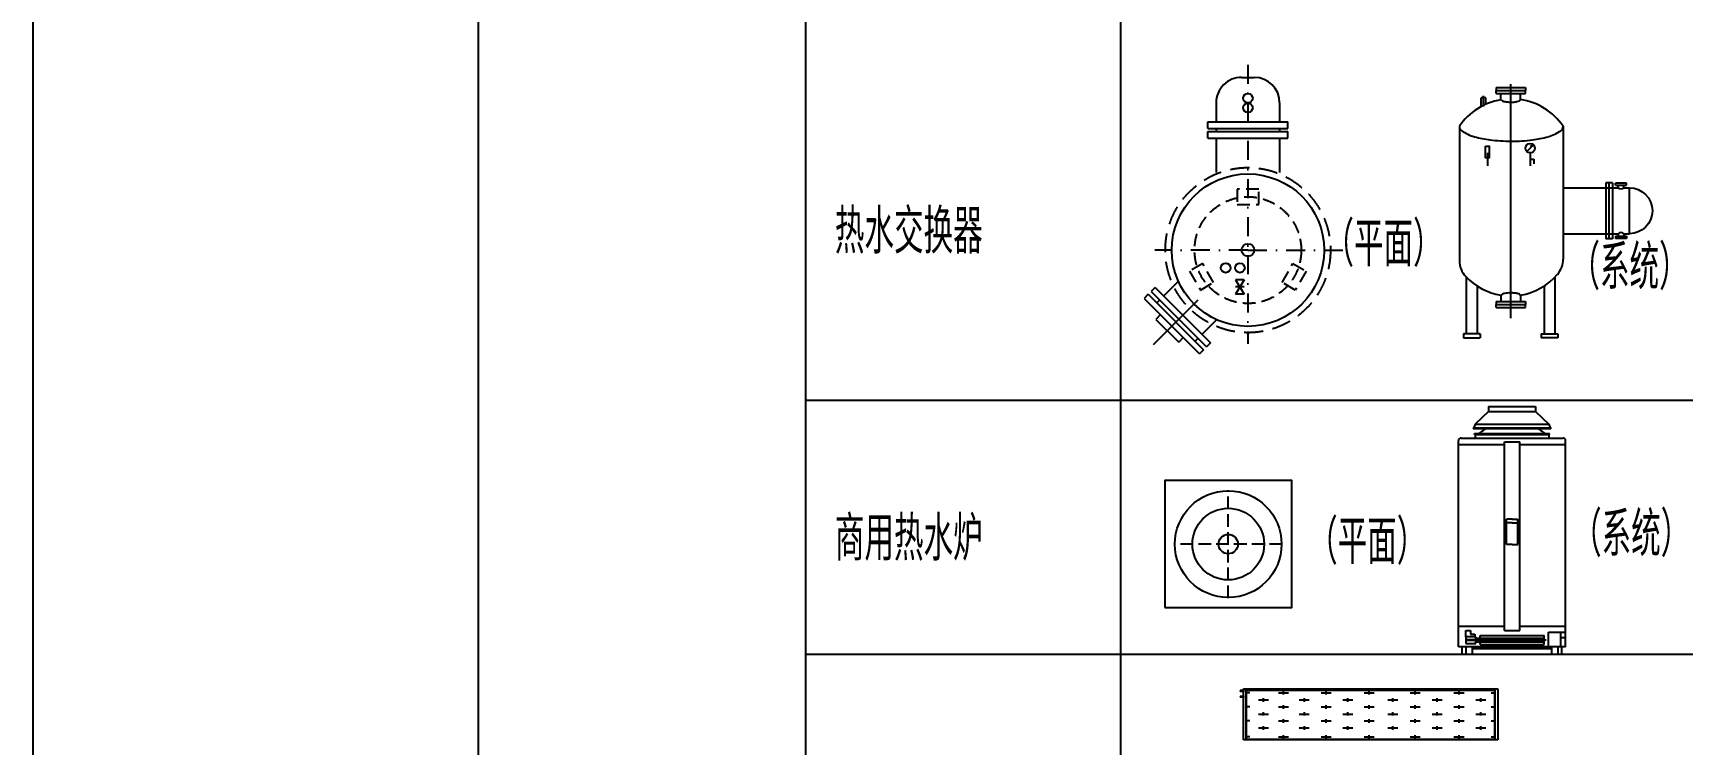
# Model space of a CAD drawing. Extents: x -84241 to 2571207, y -257003 to 1687411.
# Drawn here: x 25843 to 38827, y -5598 to 1 of the extents above; entities that cross this region are included whole.
import ezdxf

# ---------------------------------------------------------------- set-up
doc = ezdxf.new("R2010")
doc.units = 0
doc.header["$LTSCALE"] = 1000
for name, pattern in [('ACAD_ISO04W100', [30, 24, -3, 0, -3]), ('DASH', [0.35, 0.25, -0.1]), ('DASHDOT', [1, 0.5, -0.25, 0, -0.25]), ('DASHED', [0.75, 0.5, -0.25])]:
    doc.linetypes.add(name, pattern=pattern)
doc.layers.get('0').update_dxf_attribs({"linetype": 'CONTINUOUS'})
for name, color, linetype in [('W-EQPM', 40, 'CONTINUOUS'), ('W-NOTE', 40, 'CONTINUOUS'), ('W-WSUP-EQPM', 40, 'CONTINUOUS'), ('图层1', 130, 'ACAD_ISO04W100')]:
    doc.layers.add(name, color=color, linetype=linetype)
doc.styles.add('TH-STYLE3', font='tssdeng.shx', dxfattribs={"width": 0.7, "bigfont": 'tssdchn.shx'})

# ---------------------------------------------------------------- blocks, each defined once
blk = doc.blocks.new('*U193')
at = {"layer": 'W-NOTE'}
blk.add_lwpolyline([(0, 0), (1074, 0), (1074, 821), (0, 821)], close=True, dxfattribs=at)
blk = doc.blocks.new('商用炉系统')
at = {"color": 0}
for p, q in [((972555, -62944), (972450, -63044)), ((972555, -62904), (972925, -62904)), ((972555, -62904), (972555, -62944)), ((972555, -62944), (972925, -62944)), ((972925, -62904), (972925, -62944)), ((972925, -62944), (973030, -63044)), ((972435, -63074), (973045, -63074)), ((972435, -63074), (972435, -63079)), ((972435, -63079), (973045, -63079)), ((972450, -63044), (972440, -63074)), ((972450, -63044), (973030, -63044)), ((972480, -63117), (972535, -63079)), ((972535, -63079), (972945, -63079)), ((973000, -63117), (972945, -63079)), ((973030, -63044), (973040, -63074)), ((973045, -63074), (973045, -63079)), ((972318, -64798), (972318, -63174)), ((972338, -63154), (973142, -63154)), ((972445, -63127), (972445, -63117)), ((972445, -63117), (973035, -63117)), ((972445, -63127), (973030, -63127)), ((972450, -63127), (972445, -63127)), ((972450, -63127), (972450, -63154)), ((972680, -63184), (972800, -63184)), ((972680, -64668), (972680, -63184)), ((972800, -64668), (972800, -63184)), ((973030, -63127), (973035, -63127)), ((973030, -63127), (973030, -63154)), ((973035, -63127), (973035, -63117)), ((973162, -64798), (973162, -63174)), ((972318, -64636), (972680, -64636)), ((972800, -64636), (973162, -64636)), ((972680, -64668), (972800, -64668)), ((973162, -64798), (972318, -64798)), ((972348, -64854), (972348, -64798)), ((972348, -64854), (973132, -64854)), ((973132, -64854), (973132, -64798))]:
    blk.add_line(p, q, dxfattribs=at)
at = {"color": 8}
for p, q in [((972318, -63204), (972680, -63204)), ((972800, -63204), (973162, -63204)), ((972695, -63992), (972695, -63792)), ((972740, -63792), (972695, -63792)), ((972740, -63822), (972695, -63822)), ((972740, -63792), (972785, -63792)), ((972740, -63822), (972785, -63822)), ((972785, -63992), (972785, -63792)), ((972740, -63992), (972695, -63992)), ((972740, -63992), (972785, -63992)), ((972375, -64718), (972375, -64668)), ((972375, -64668), (972413, -64668)), ((972455, -64718), (972375, -64718)), ((972375, -64718), (972375, -64770)), ((972375, -64741), (972455, -64741)), ((972375, -64745), (972455, -64745)), ((972375, -64770), (972455, -64770)), ((972413, -64668), (972413, -64698)), ((972413, -64698), (972446, -64698)), ((972446, -64698), (972446, -64718)), ((972455, -64770), (972455, -64718)), ((972455, -64728), (972987, -64728)), ((972455, -64758), (972987, -64758)), ((972488, -64708), (972992, -64708)), ((972488, -64778), (972488, -64708)), ((972488, -64778), (972992, -64778)), ((972987, -64758), (972987, -64728)), ((972987, -64740), (972997, -64740)), ((972997, -64745), (972987, -64745)), ((972992, -64740), (972992, -64708)), ((972992, -64778), (972992, -64745)), ((972997, -64740), (972997, -64745)), ((973028, -64798), (973028, -64681)), ((973028, -64681), (973162, -64681)), ((973125, -64798), (973125, -64681)), ((973125, -64723), (973162, -64723))]:
    blk.add_line(p, q, dxfattribs=at)
at = {"color": 0}
for centre, start, end in [((972338, -63174), 90, 180), ((973142, -63174), 0, 90)]:
    blk.add_arc(centre, 20, start, end, dxfattribs=at)
at = {"layer": '图层1', "color": 8}
for p, q in [((972375, -64743), (973008, -64743)), ((972378, -64854), (972378, -64798)), ((972428, -64854), (972428, -64798)), ((973052, -64813), (972428, -64813)), ((973052, -64854), (973052, -64798)), ((973102, -64854), (973102, -64798))]:
    blk.add_line(p, q, dxfattribs=at)
blk = doc.blocks.new('闸阀')
for p, q in [((0, 90), (0, -90)), ((0, 90), (300, -90)), ((0, -90), (300, 90)), ((150, 90), (150, -90)), ((300, 90), (300, -90))]:
    blk.add_line(p, q)
blk = doc.blocks.new('换热器平面')
at = {"layer": 'W-WSUP-EQPM', "ltscale": 100}
for p, q in [((436, 1565), (0, 1129)), ((468, 1533), (436, 1565)), ((468, 1533), (32, 1097)), ((491, 1509), (55, 1074)), ((523, 1478), (87, 1042)), ((271, 1474), (91, 1293)), ((308, 1437), (271, 1474)), ((424, 1442), (400, 1465)), ((523, 1478), (491, 1509)), ((570, 1296), (455, 1410)), ((128, 1257), (91, 1293)), ((32, 1097), (0, 1129)), ((87, 1042), (55, 1074)), ((122, 1141), (99, 1164)), ((269, 994), (154, 1109)), ((1698, 1063), (1698, 434)), ((1698, 1063), (1749, 1063)), ((1749, 1063), (1749, 434)), ((1774, 1063), (1825, 1063)), ((1774, 1063), (1774, 434)), ((1825, 1063), (1825, 434)), ((1698, 998), (1426, 998)), ((1774, 998), (1749, 998)), ((1976, 998), (1825, 998)), ((2176, 798), (2176, 698)), ((1698, 498), (1426, 498)), ((1698, 434), (1749, 434)), ((1774, 498), (1749, 498)), ((1774, 434), (1825, 434)), ((1976, 498), (1825, 498))]:
    blk.add_line(p, q, dxfattribs=at)
at = {"layer": 'W-WSUP-EQPM', "linetype": 'DASHDOT'}
blk.add_line((422, 1143), (71, 1493), dxfattribs=at)
at = {"layer": 'W-WSUP-EQPM', "color": 8, "linetype": 'DASHDOT', "ltscale": 0.3}
for p, q in [((816, 748), (816, 1480)), ((2276, 748), (78, 748)), ((816, 748), (816, 0))]:
    blk.add_line(p, q, dxfattribs=at)
at = {"layer": 'W-WSUP-EQPM', "linetype": 'DASHED', "ltscale": 0.2}
for p, q in [((650, 1207), (502, 1122)), ((710, 1103), (650, 1207)), ((502, 1122), (562, 1018)), ((562, 1018), (710, 1103)), ((1296, 833), (1176, 833)), ((1176, 833), (1176, 663)), ((1296, 663), (1296, 833)), ((1176, 663), (1296, 663)), ((502, 375), (562, 479)), ((562, 479), (710, 394)), ((710, 394), (650, 290)), ((650, 290), (502, 375))]:
    blk.add_line(p, q, dxfattribs=at)
at = {"layer": 'W-WSUP-EQPM', "linetype": 'DASHED', "ltscale": 0.3}
blk.add_circle((816, 748), 650, dxfattribs=at)
at = {"layer": 'W-WSUP-EQPM', "ltscale": 100}
for radius in [600, 50]:
    blk.add_circle((816, 748), radius, dxfattribs=at)
at = {"layer": 'W-WSUP-EQPM', "linetype": 'DASHED', "ltscale": 0.2}
blk.add_circle((816, 748), 420, dxfattribs=at)
at = {"layer": 'W-WSUP-EQPM'}
for centre in [(676, 923), (676, 811), (1937, 748), (2012, 748)]:
    blk.add_circle(centre, 37.5, dxfattribs=at)
at = {"layer": 'W-WSUP-EQPM', "ltscale": 100}
for centre, start, end in [((1976, 798), 359.9998, 90), ((1976, 698), 270, 359.9998)]:
    blk.add_arc(centre, 200, start, end, dxfattribs=at)
at = {"layer": 'W-WSUP-EQPM', "extrusion": (0.000708478, 0.000891811, 0.999999), "xscale": 0.3749999999999996, "yscale": 0.3749999999999996, "zscale": 0.3749999999999996, "rotation": 180.0708327123374}
blk.add_blockref('闸阀', (582, 811, 1), dxfattribs=at)
blk = doc.blocks.new('*U339')
at = {"color": 8, "linetype": 'DASH', "ltscale": 0.4}
for p, q in [((0, -425), (0, 425)), ((425, 0), (-425, 0))]:
    blk.add_line(p, q, dxfattribs=at)
at = {"layer": 'W-WSUP-EQPM'}
blk.add_lwpolyline([(-500, -500), (500, -500), (500, 500), (-500, 500)], close=True, dxfattribs=at)
for radius in [420, 282, 76.4]:
    blk.add_circle((0, 0), radius, dxfattribs=at)
blk = doc.blocks.new('温度计')
blk.add_line((0, 200), (0, 0))
blk.add_lwpolyline([(-30, 305), (30, 305), (30, 125), (-30, 125)], close=True)
blk = doc.blocks.new('压力表')
for p, q in [((53, 328), (-53, 222)), ((53, 328), (-2, 295)), ((0, 200), (0, 0)), ((0, 100), (60, 100)), ((60, 100), (60, 30))]:
    blk.add_line(p, q)
blk.add_circle((0, 275), 75)
blk = doc.blocks.new('盘管向左')
at = {"layer": 'W-WSUP-EQPM', "ltscale": 4}
for p, q in [((6096631, 981002), (6096400, 981002)), ((6096400, 981002), (6096400, 980978)), ((6096631, 980978), (6096400, 980978)), ((6096400, 980954), (6096400, 980978)), ((6096631, 980954), (6096400, 980954)), ((6096438, 980907), (6096438, 980954)), ((6096593, 980906), (6096593, 980954)), ((6096631, 981002), (6096631, 980978)), ((6096631, 980954), (6096631, 980978)), ((6096730, 980852), (6096730, 980936)), ((6096712, 980921), (6096749, 980921)), ((6096712, 980870), (6096712, 980921)), ((6096749, 980852), (6096749, 980921)), ((6096102, 980696), (6096102, 979650)), ((6096919, 980696), (6096919, 979625)), ((6096167, 979508), (6096167, 979063)), ((6096865, 979508), (6096865, 979063)), ((6096252, 979439), (6096252, 979063)), ((6096780, 979439), (6096780, 979063)), ((6096400, 979316), (6096400, 979293)), ((6096631, 979316), (6096400, 979316)), ((6096400, 979269), (6096400, 979293)), ((6096631, 979293), (6096400, 979293)), ((6096631, 979269), (6096400, 979269)), ((6096438, 979363), (6096438, 979316)), ((6096593, 979365), (6096593, 979316)), ((6096631, 979316), (6096631, 979293)), ((6096631, 979269), (6096631, 979293)), ((6096144, 979063), (6096144, 979031)), ((6096275, 979063), (6096144, 979063)), ((6096144, 979031), (6096275, 979031)), ((6096275, 979063), (6096275, 979031)), ((6096757, 979063), (6096757, 979031)), ((6096757, 979063), (6096888, 979063)), ((6096888, 979031), (6096757, 979031)), ((6096888, 979063), (6096888, 979031))]:
    blk.add_line(p, q, dxfattribs=at)
at = {"layer": 'W-WSUP-EQPM', "color": 8, "ltscale": 4}
blk.add_line((6096516, 981029), (6096516, 979185), dxfattribs=at)
at = {"layer": 'W-WSUP-EQPM'}
for p, q in [((6095581, 979850), (6095581, 980212)), ((6095625, 980212), (6095581, 980212)), ((6096102, 980212), (6095669, 980212)), ((6095625, 979850), (6095581, 979850)), ((6096102, 979850), (6095669, 979850))]:
    blk.add_line(p, q, dxfattribs=at)
at = {"layer": 'W-WSUP-EQPM', "ltscale": 4, "elevation": 0}
for points in [[(6095603, 980232), (6095603, 980248)], [(6095603, 980248), (6095690, 980248)], [(6095690, 980232), (6095603, 980232)], [(6095625, 980212), (6095625, 980232)], [(6095669, 980212), (6095669, 980232)], [(6095690, 980232), (6095690, 980248)], [(6095713, 980252), (6095742, 980252)], [(6095742, 980252), (6095767, 980252)], [(6095603, 979830), (6095603, 979813)], [(6095690, 979830), (6095603, 979830)], [(6095603, 979813), (6095690, 979813)], [(6095625, 979850), (6095625, 979830)], [(6095669, 979850), (6095669, 979830)], [(6095690, 979830), (6095690, 979813)]]:
    blk.add_lwpolyline(points, dxfattribs=at)
at = {"layer": 'W-WSUP-EQPM', "ltscale": 4}
for points in [[(6095713, 980252), (6095713, 979810)], [(6095742, 980252), (6095742, 979810)], [(6095767, 980252), (6095767, 979810)], [(6095713, 979810), (6095742, 979810)], [(6095742, 979810), (6095767, 979810)]]:
    blk.add_lwpolyline(points, dxfattribs=at)
at = {"layer": 'W-WSUP-EQPM', "ltscale": 4, "extrusion": (2.25695e-59, -3.28151e-59, -1)}
blk.add_ellipse((6096511, 980418), major_axis=(407, 280), ratio=1, start_param=4.341621, end_param=5.1676, dxfattribs=at)
at = {"layer": 'W-WSUP-EQPM', "ltscale": 4, "extrusion": (-5.63243e-59, -5.63243e-59, -1)}
blk.add_ellipse((6096459, 980914), major_axis=(-15.4, 15.4), ratio=1, start_param=4.607418, end_param=5.195507, dxfattribs=at)
at = {"layer": 'W-WSUP-EQPM', "ltscale": 4, "extrusion": (5.644e-60, 1.90971e-59, -1)}
blk.add_ellipse((6096492, 981017), major_axis=(-123, 36), ratio=1, start_param=4.60802, end_param=4.792854, dxfattribs=at)
at = {"layer": 'W-WSUP-EQPM', "ltscale": 4, "extrusion": (1.78071e-60, 1.48287e-59, -1)}
blk.add_ellipse((6096510, 981118), major_axis=(28, 230), ratio=1, start_param=3.067634, end_param=3.205073, dxfattribs=at)
at = {"layer": 'W-WSUP-EQPM', "ltscale": 4, "extrusion": (8.20936e-59, 1.43236e-60, -1)}
blk.add_ellipse((6096510, 981118), major_axis=(224, 60), ratio=1, start_param=1.741336, end_param=1.878775, dxfattribs=at)
at = {"layer": 'W-WSUP-EQPM', "ltscale": 4, "extrusion": (0, 0, -1)}
for centre, major_axis, start_param, end_param in [((6096513, 981222), (332, 40), 1.520461, 1.634884), ((6096145, 980696), (40.5, 12.5), 2.476386, 3.44093)]:
    blk.add_ellipse(centre, major_axis=major_axis, ratio=1, start_param=start_param, end_param=end_param, dxfattribs=at)
at = {"layer": 'W-WSUP-EQPM', "ltscale": 4, "extrusion": (-2.81622e-59, -2.81622e-59, -1)}
blk.add_ellipse((6096553, 980950), major_axis=(43, 43), ratio=1, start_param=1.723276, end_param=2.079476, dxfattribs=at)
at = {"layer": 'W-WSUP-EQPM', "ltscale": 4, "extrusion": (-1.40811e-59, -4.22432e-59, -1)}
for centre, start_param, end_param in [((6096583, 980911), 2.835621, 3.362377), ((6096583, 979359), 1.350012, 1.876768)]:
    blk.add_ellipse(centre, major_axis=(-8.38, 8.38), ratio=1, start_param=start_param, end_param=end_param, dxfattribs=at)
at = {"layer": 'W-WSUP-EQPM', "ltscale": 4, "extrusion": (8.41924e-59, -1.21956e-59, -1)}
blk.add_ellipse((6096511, 980418), major_axis=(238, 433), ratio=1, start_param=-0.335199, end_param=0.47062, dxfattribs=at)
at = {"layer": 'W-WSUP-EQPM', "ltscale": 4, "extrusion": (7.82419e-59, -1.4935e-59, -1)}
blk.add_ellipse((6096877, 980696), major_axis=(8, 41.7), ratio=1, start_param=1.382182, end_param=2.346726, dxfattribs=at)
at = {"layer": 'W-WSUP-EQPM', "ltscale": 4, "extrusion": (2.24184e-59, 7.89862e-59, -1)}
blk.add_ellipse((6096317, 980945), major_axis=(172, 299), ratio=1, start_param=2.89973, end_param=3.226312, dxfattribs=at)
at = {"layer": 'W-WSUP-EQPM', "ltscale": 4, "extrusion": (8.19895e-59, 4.37395e-60, -1)}
blk.add_ellipse((6096434, 981351), major_axis=(-753, 146), ratio=1, start_param=4.639112, end_param=4.800378, dxfattribs=at)
at = {"layer": 'W-WSUP-EQPM', "ltscale": 4, "extrusion": (-4.22432e-59, -7.04054e-59, -1)}
blk.add_ellipse((6096511, 982000), major_axis=(1005, 1005), ratio=1, start_param=2.356194, end_param=2.474599, dxfattribs=at)
at = {"layer": 'W-WSUP-EQPM', "ltscale": 4, "extrusion": (1.28139e-61, -2.48591e-60, -1)}
blk.add_ellipse((6096511, 982000), major_axis=(-73, 1419), ratio=1, start_param=3.074689, end_param=3.193093, dxfattribs=at)
at = {"layer": 'W-WSUP-EQPM', "ltscale": 4, "extrusion": (4.36563e-60, -1.94292e-59, -1)}
blk.add_ellipse((6096588, 981351), major_axis=(748, 168), ratio=1, start_param=1.512149, end_param=1.673415, dxfattribs=at)
at = {"layer": 'W-WSUP-EQPM', "ltscale": 4, "extrusion": (5.77961e-59, 6.77546e-59, -1)}
blk.add_ellipse((6096704, 980945), major_axis=(318, 135), ratio=1, start_param=1.365447, end_param=1.692029, dxfattribs=at)
at = {"layer": 'W-WSUP-EQPM'}
blk.add_ellipse((6095581, 980031), major_axis=(128, 128), ratio=0.99761, start_param=0.786595, end_param=3.928187, dxfattribs=at)
at = {"layer": 'W-WSUP-EQPM', "ltscale": 4, "extrusion": (1.15612e-15, -1.23651e-10, -1)}
for centre, major_axis, start_param, end_param in [((6095647, 980235, 0), (22.4, 22.4, 0), 1.598826, 3.113544), ((6095647, 979827, 0), (-22.4, 22.4, 0), 0.02803, 1.542747)]:
    blk.add_ellipse(centre, major_axis=major_axis, ratio=1, start_param=start_param, end_param=end_param, dxfattribs=at)
at = {"layer": 'W-WSUP-EQPM', "ltscale": 4, "extrusion": (5.29163e-59, 7.16306e-59, -1)}
blk.add_ellipse((6096285, 979650), major_axis=(-83, 163), ratio=1, start_param=4.471332, end_param=5.183283, dxfattribs=at)
at = {"layer": 'W-WSUP-EQPM', "ltscale": 4, "extrusion": (5.80889e-59, -1.71405e-59, -1)}
blk.add_ellipse((6096737, 979639), major_axis=(-164, 80), ratio=1, start_param=2.689513, end_param=3.448765, dxfattribs=at)
at = {"layer": 'W-WSUP-EQPM', "ltscale": 4, "extrusion": (4.78437e-59, 6.36854e-59, -1)}
blk.add_ellipse((6096521, 979854), major_axis=(297, 395), ratio=1, start_param=2.662486, end_param=3.356137, dxfattribs=at)
at = {"layer": 'W-WSUP-EQPM', "ltscale": 4, "extrusion": (4.29624e-60, -8.98224e-60, -1)}
blk.add_ellipse((6096511, 979854), major_axis=(446, 213), ratio=1, start_param=1.205393, end_param=1.851292, dxfattribs=at)
at = {"layer": 'W-WSUP-EQPM', "ltscale": 4, "extrusion": (-3.18116e-60, -5.81839e-59, -1)}
blk.add_ellipse((6096492, 979254), major_axis=(-37, 123), ratio=1, start_param=-0.073675, end_param=0.111158, dxfattribs=at)
at = {"layer": 'W-WSUP-EQPM', "ltscale": 4, "extrusion": (4.00718e-61, -4.96226e-60, -1)}
blk.add_ellipse((6096510, 979152), major_axis=(-19, 231), ratio=1, start_param=-0.102415, end_param=0.035024, dxfattribs=at)
at = {"layer": 'W-WSUP-EQPM', "ltscale": 4, "extrusion": (-9.42546e-61, -4.88837e-60, -1)}
blk.add_ellipse((6096510, 979152), major_axis=(-228, 44), ratio=1, start_param=1.334766, end_param=1.472205, dxfattribs=at)
at = {"layer": 'W-WSUP-EQPM', "ltscale": 4, "extrusion": (8.50692e-59, -5.70953e-61, -1)}
blk.add_ellipse((6096513, 979049), major_axis=(-313, 120), ratio=1, start_param=1.261747, end_param=1.376169, dxfattribs=at)
at = {"layer": 'W-WSUP-EQPM', "ltscale": 4, "extrusion": (3.0796e-59, 1.845e-59, -1)}
blk.add_ellipse((6096553, 979320), major_axis=(-54.9, 26.1), ratio=1, start_param=1.404481, end_param=1.760681, dxfattribs=at)
at = {"layer": 'W-WSUP-EQPM', "ltscale": 4, "extrusion": (-1.40811e-59, -1.40811e-59, -1)}
blk.add_ellipse((6096459, 979357), major_axis=(15.4, 15.4), ratio=1, start_param=4.229271, end_param=4.81736, dxfattribs=at)
at = {"layer": 'W-WSUP-EQPM', "xscale": -0.5, "yscale": 0.5, "zscale": 0.5}
for name, p in [('压力表', (6096362, 980386)), ('温度计', (6096699, 980386))]:
    blk.add_blockref(name, p, dxfattribs=at)
blk = doc.blocks.new('换热器系统')
at = {"layer": 'W-EQPM', "xscale": -1, "rotation": 0.0005357072345724134}
blk.add_blockref('盘管向左', (6096525, -980050), dxfattribs=at)
blk = doc.blocks.new('太阳能板1')
at = {"color": 8}
for p, q in [((-2007, 188), (-2030, 188)), ((-2030, 188), (-2030, 181)), ((-2017, 188), (-2030, 188)), ((-2007, 181), (-2030, 181)), ((-2017, 181), (-2030, 181)), ((-2007, 142), (-2030, 142)), ((-2030, 142), (-2030, 135)), ((-2017, 142), (-2030, 142)), ((-2007, 135), (-2030, 135)), ((-2017, 135), (-2030, 135)), ((-2017, 188), (-2017, 181)), ((-2017, 142), (-2017, 135)), ((-2005, 191), (-2007, 188)), ((-2007, 188), (-2007, 181)), ((-2007, 185), (-2004, 185)), ((-2005, 178), (-2007, 181)), ((-2005, 145), (-2007, 142)), ((-2007, 142), (-2007, 135)), ((-2007, 138), (-2004, 138)), ((-2005, 132), (-2007, 135)), ((-2003, 191), (-2005, 191)), ((-2003, 178), (-2005, 178)), ((-2003, 145), (-2005, 145)), ((-2003, 132), (-2005, 132)), ((-2004, 191), (-2004, 178)), ((-2004, 145), (-2004, 132)), ((-2003, -200), (-2003, 200)), ((-2003, 200), (-2, 200)), ((-1981, -197), (-1981, 193)), ((-1981, 193), (-24, 193)), ((-1979, -197), (-1979, 192)), ((-1979, 192), (-24, 192)), ((-1953, 170), (-1979, 170)), ((-1728, 170), (-1650, 170)), ((-1689, 156), (-1689, 183)), ((-1391, 170), (-1312, 170)), ((-1352, 156), (-1352, 183)), ((-1053, 170), (-975, 170)), ((-1014, 156), (-1014, 183)), ((-691, 170), (-613, 170)), ((-652, 156), (-652, 183)), ((-346, 170), (-267, 170)), ((-306, 156), (-306, 183)), ((-52, 170), (-26, 170)), ((-26, 192), (-26, -197)), ((-24, 193), (-24, -197)), ((-2, 200), (-2, -200)), ((-1953, 59), (-1979, 59)), ((-1885, 114), (-1807, 114)), ((-1885, 3), (-1807, 3)), ((-1846, 100), (-1846, 128)), ((-1846, -10), (-1846, 17)), ((-1728, 59), (-1650, 59)), ((-1689, 45), (-1689, 73)), ((-1564, 114), (-1485, 114)), ((-1564, 3), (-1485, 3)), ((-1524, 100), (-1524, 128)), ((-1524, -10), (-1524, 17)), ((-1391, 59), (-1312, 59)), ((-1352, 45), (-1352, 73)), ((-1221, 114), (-1142, 114)), ((-1221, 3), (-1142, 3)), ((-1182, 100), (-1182, 128)), ((-1182, -10), (-1182, 17)), ((-1053, 59), (-975, 59)), ((-1014, 45), (-1014, 73)), ((-867, 114), (-788, 114)), ((-867, 3), (-788, 3)), ((-828, 100), (-828, 128)), ((-828, -10), (-828, 17)), ((-691, 59), (-613, 59)), ((-652, 45), (-652, 73)), ((-518, 114), (-440, 114)), ((-518, 3), (-440, 3)), ((-479, 100), (-479, 128)), ((-479, -10), (-479, 17)), ((-346, 59), (-267, 59)), ((-306, 45), (-306, 73)), ((-173, 114), (-95, 114)), ((-173, 3), (-95, 3)), ((-134, 100), (-134, 128)), ((-134, -10), (-134, 17)), ((-52, 59), (-26, 59)), ((-1953, -52), (-1979, -52)), ((-1885, -107), (-1807, -107)), ((-1846, -121), (-1846, -93)), ((-1728, -52), (-1650, -52)), ((-1689, -66), (-1689, -38)), ((-1564, -107), (-1485, -107)), ((-1524, -121), (-1524, -93)), ((-1391, -52), (-1312, -52)), ((-1352, -66), (-1352, -38)), ((-1221, -107), (-1142, -107)), ((-1182, -121), (-1182, -93)), ((-1053, -52), (-975, -52)), ((-1014, -66), (-1014, -38)), ((-867, -107), (-788, -107)), ((-828, -121), (-828, -93)), ((-691, -52), (-613, -52)), ((-652, -66), (-652, -38)), ((-518, -107), (-440, -107)), ((-479, -121), (-479, -93)), ((-346, -52), (-267, -52)), ((-306, -66), (-306, -38)), ((-173, -107), (-95, -107)), ((-134, -121), (-134, -93)), ((-52, -52), (-26, -52)), ((-2, -200), (-2003, -200)), ((-24, -197), (-1981, -197)), ((-1953, -178), (-1979, -178)), ((-24, -197), (-1979, -197)), ((-1728, -178), (-1650, -178)), ((-1689, -192), (-1689, -164)), ((-1391, -178), (-1312, -178)), ((-1352, -192), (-1352, -164)), ((-1053, -178), (-975, -178)), ((-1014, -192), (-1014, -164)), ((-691, -178), (-613, -178)), ((-652, -192), (-652, -164)), ((-346, -178), (-267, -178)), ((-306, -192), (-306, -164)), ((-52, -178), (-26, -178))]:
    blk.add_line(p, q, dxfattribs=at)

msp = doc.modelspace()

# ---------------------------------------------------------------- linework, layer by layer
for p, q in [((29348.3016, 17109.1701), (29348.3016, -27890.8299)), ((31925.3082, 17109.1701), (31925.3082, -27890.8299)), ((34404.3227, 17109.1701), (34404.3227, -27890.8299)), ((31925.3082, -2890.8299), (47904.5596, -2890.8299)), ((31925.3082, -4890.8299), (47904.5596, -4890.8299))]:
    msp.add_line(p, q)

# ---------------------------------------------------------------- block references
at = {"layer": 'W-NOTE', "xscale": 100, "yscale": 100, "zscale": 100}
msp.add_blockref('*U193', (25842.8928, -57205.0415), dxfattribs=at)
at = {"layer": 'W-WSUP-EQPM', "rotation": 90.0000087823847}
msp.add_blockref('换热器平面', (36156.8265, -2525.1975), dxfattribs=at)
at = {"layer": 'W-WSUP-EQPM'}
for name, p in [('换热器系统', (37477.4704, -1323.2943)), ('商用炉系统', (-935251.3732, 59964.906)), ('*U339', (35254.0082, -4023.9462))]:
    msp.add_blockref(name, p, dxfattribs=at)
at = {"layer": 'W-WSUP-EQPM', "extrusion": (2.05586e-17, 0.000692825, 1)}
msp.add_blockref('太阳能板1', (37377.3, -5364.5031, -3.8303), dxfattribs=at)

# ---------------------------------------------------------------- texts
at = {"layer": 'W-NOTE', "style": 'TH-STYLE3', "width": 0.7}
for s, p in [('热水交换器', (32156.7416, -1736.2905)), ('（平面）', (36011.2242, -1836.4611)), ('（系统）', (37948.0283, -2018.7533)), ('（系统）', (37960.9823, -4120.0707)), ('商用热水炉', (32156.7416, -4154.0134)), ('（平面）', (35882.4938, -4181.549))]:
    msp.add_text(s, height=350, dxfattribs=at).set_placement(p)

doc.saveas('drawing.dxf')
